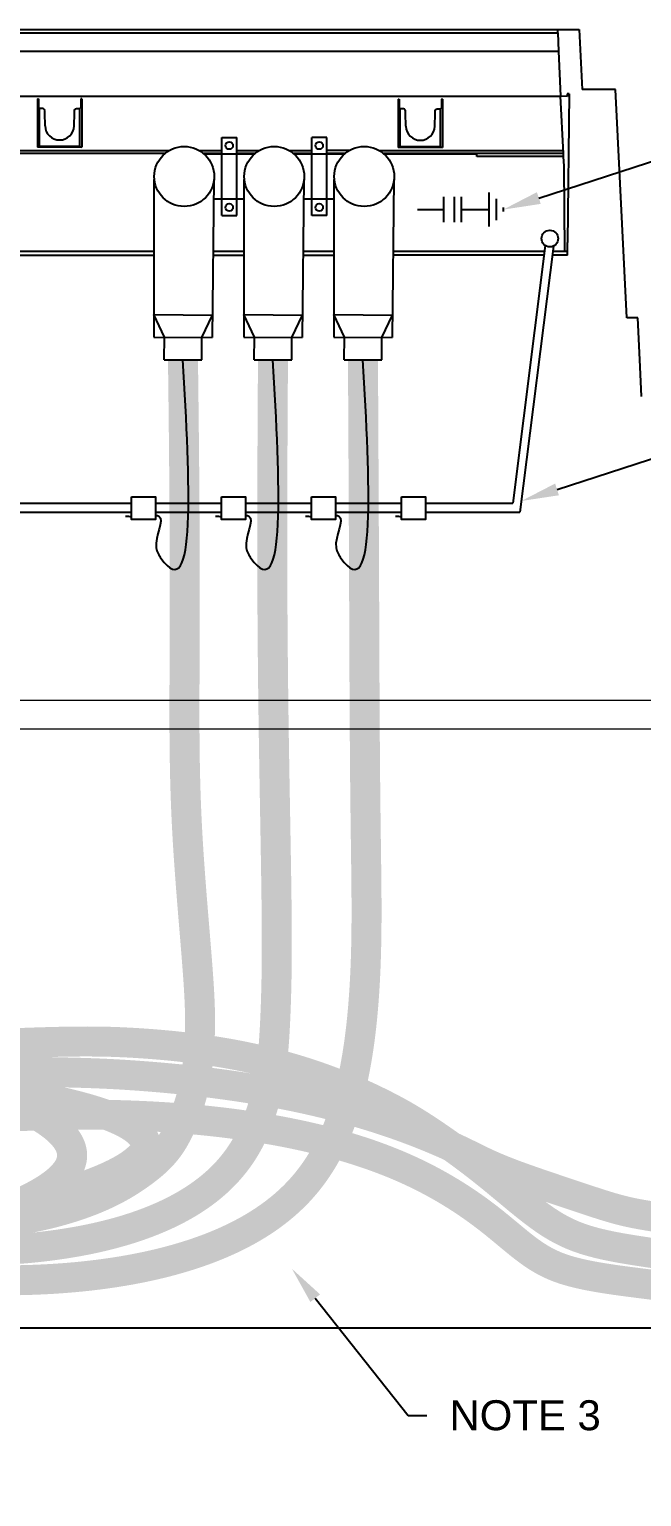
# Model space of a CAD drawing. Header units: feet. Extents: x -208 to 2089, y -974 to 342.
# Drawn here: x 1371.9 to 1412.7, y -569 to -471.1 of the extents above; entities that cross this region are included whole.
import ezdxf
from ezdxf import colors
from ezdxf.entities.mleader import LeaderData, LeaderLine
from ezdxf.math import Vec2, Vec3

# ---------------------------------------------------------------- set-up
doc = ezdxf.new("R2010")
doc.units = ezdxf.units.FT
doc.header["$MEASUREMENT"] = 0
for name, color, linetype in [('CABLE', 2, 'Continuous'), ('E-HVMV-EQUP', 91, 'Continuous'), ('EQUIPMENT', 6, 'Continuous'), ('TEXT', 1, 'Continuous')]:
    doc.layers.add(name, color=color, linetype=linetype)
doc.layers.add('CONDUIT', color=6, linetype='Continuous', lineweight=18)
doc.styles.add('NEI-A', font='arial.ttf', dxfattribs={"height": 0.1})

msp = doc.modelspace()

# ---------------------------------------------------------------- linework, layer by layer
at = {"layer": 'CABLE', "const_width": 2}
for points in [[(1382.13287, -493.12846), (1382.17745, -496.78899), (1382.2096, -499.99336), (1382.23115, -502.78394), (1382.24391, -505.20308), (1382.24969, -507.29312), (1382.25031, -509.09642), (1382.24759, -510.65534), (1382.24334, -512.01222), (1382.23911, -513.20574), (1382.23543, -514.25981), (1382.23256, -515.19469), (1382.23074, -516.03062), (1382.23025, -516.78784), (1382.23133, -517.4866), (1382.23426, -518.14714), (1382.23927, -518.7897), (1382.24665, -519.43121), (1382.25663, -520.07526), (1382.26947, -520.72214), (1382.28542, -521.37212), (1382.30474, -522.02548), (1382.32767, -522.68251), (1382.35448, -523.34348), (1382.38541, -524.00867), (1382.42062, -524.67827), (1382.45984, -525.35219), (1382.50269, -526.03021), (1382.54883, -526.71216), (1382.59787, -527.39783), (1382.64945, -528.08704), (1382.70321, -528.77959), (1382.75877, -529.47529), (1382.81566, -530.17296), (1382.87296, -530.86753), (1382.92966, -531.55292), (1382.98474, -532.22307), (1383.03716, -532.87191), (1383.08592, -533.49338), (1383.12999, -534.08142), (1383.16834, -534.62994), (1383.20019, -535.13482), (1383.22566, -535.59954), (1383.24511, -536.02953), (1383.25891, -536.43022), (1383.26741, -536.80701), (1383.27097, -537.16534), (1383.26996, -537.51061), (1383.26472, -537.84826), (1383.25553, -538.18277), (1383.2423, -538.51494), (1383.22484, -538.84464), (1383.20297, -539.17175), (1383.1765, -539.49613), (1383.14526, -539.81766), (1383.10906, -540.13621), (1383.06771, -540.45165), (1383.02103, -540.76385), (1382.96883, -541.07267), (1382.91095, -541.37801), (1382.84718, -541.67971), (1382.77735, -541.97766), (1382.70127, -542.27173), (1382.61877, -542.56179), (1382.52965, -542.8477), (1382.43399, -543.12907), (1382.33295, -543.40438), (1382.22793, -543.67184), (1382.12034, -543.92965), (1382.01159, -544.17604), (1381.90308, -544.4092), (1381.79623, -544.62736), (1381.69244, -544.82871), (1381.59275, -545.01212), (1381.4967, -545.17909), (1381.40348, -545.33176), (1381.31223, -545.47229), (1381.22215, -545.60282), (1381.1324, -545.7255), (1381.04215, -545.84248), (1380.95058, -545.95591), (1380.85665, -546.0678), (1380.75851, -546.17962), (1380.65412, -546.29271), (1380.54142, -546.40841), (1380.41836, -546.52805), (1380.28289, -546.65297), (1380.13297, -546.7845), (1379.96653, -546.92399), (1379.78211, -547.07224), (1379.58059, -547.22799), (1379.36344, -547.38943), (1379.13212, -547.55478), (1378.88809, -547.72223), (1378.63282, -547.88999), (1378.36777, -548.05627), (1378.09441, -548.21927), (1377.81398, -548.37749), (1377.52685, -548.5307), (1377.23319, -548.67892), (1376.93315, -548.82222), (1376.62689, -548.96065), (1376.31456, -549.09424), (1375.99632, -549.22307), (1375.67233, -549.34716), (1375.34275, -549.46658), (1375.00773, -549.58137), (1374.66742, -549.69158), (1374.32199, -549.79727), (1373.9716, -549.89848), (1373.61639, -549.99526), (1373.25653, -550.08766), (1372.89218, -550.17574), (1372.52348, -550.25954), (1372.1506, -550.33911), (1371.77369, -550.4145), (1371.39292, -550.48576), (1371.00843, -550.55295), (1370.62039, -550.61611)], [(1394.13287, -493.12846), (1394.13916, -494.29594), (1394.14468, -495.32433), (1394.14953, -496.2298), (1394.15378, -497.02853), (1394.15753, -497.7367), (1394.16086, -498.37048), (1394.16387, -498.94605), (1394.16665, -499.47957), (1394.16926, -499.98507), (1394.17174, -500.46795), (1394.1741, -500.93144), (1394.17637, -501.37877), (1394.17855, -501.81319), (1394.18066, -502.23794), (1394.18272, -502.65625), (1394.18475, -503.07136), (1394.18676, -503.48596), (1394.18875, -503.90061), (1394.19072, -504.31529), (1394.19267, -504.73002), (1394.1946, -505.14479), (1394.1965, -505.5596), (1394.19839, -505.97447), (1394.20025, -506.38938), (1394.20209, -506.80434), (1394.2039, -507.21935), (1394.20569, -507.63441), (1394.20746, -508.04952), (1394.2092, -508.46468), (1394.21093, -508.87989), (1394.21263, -509.29515), (1394.21432, -509.71046), (1394.21599, -510.12582), (1394.21764, -510.54122), (1394.21929, -510.95666), (1394.22093, -511.37213), (1394.22259, -511.78762), (1394.22426, -512.20313), (1394.22594, -512.61865), (1394.22765, -513.03417), (1394.2294, -513.44969), (1394.23118, -513.8652), (1394.23302, -514.28069), (1394.23491, -514.69615), (1394.23686, -515.11157), (1394.23888, -515.52695), (1394.24099, -515.94227), (1394.24318, -516.35754), (1394.24547, -516.77273), (1394.24786, -517.18785), (1394.25037, -517.60287), (1394.25299, -518.01781), (1394.25575, -518.43263), (1394.25864, -518.84735), (1394.26167, -519.26195), (1394.26485, -519.67641), (1394.2682, -520.09074), (1394.27171, -520.50493), (1394.2754, -520.91896), (1394.27927, -521.33283), (1394.28333, -521.74653), (1394.28759, -522.16004), (1394.29206, -522.57338), (1394.29674, -522.98651), (1394.30164, -523.39945), (1394.30672, -523.81219), (1394.31196, -524.22474), (1394.31731, -524.63711), (1394.32275, -525.0493), (1394.32824, -525.46134), (1394.33374, -525.87321), (1394.33922, -526.28494), (1394.34463, -526.69653), (1394.34986, -527.10802), (1394.35478, -527.51945), (1394.35926, -527.93088), (1394.36318, -528.34234), (1394.3664, -528.75387), (1394.36879, -529.16552), (1394.37024, -529.57733), (1394.3706, -529.98934), (1394.36975, -530.40161), (1394.36753, -530.81418), (1394.36382, -531.2271), (1394.35846, -531.64041), (1394.35132, -532.05417), (1394.34226, -532.46843), (1394.33114, -532.88322), (1394.31781, -533.2986), (1394.30213, -533.7146), (1394.28395, -534.13124), (1394.26312, -534.54857), (1394.23949, -534.96659), (1394.21291, -535.38536), (1394.18324, -535.80489), (1394.15033, -536.22521), (1394.11401, -536.64632), (1394.07405, -537.06805), (1394.03019, -537.4902), (1393.9822, -537.91258), (1393.92983, -538.33496), (1393.87282, -538.75717), (1393.81094, -539.17899), (1393.74392, -539.60022), (1393.67152, -540.02064), (1393.59342, -540.43992), (1393.50931, -540.85769), (1393.41888, -541.27361), (1393.32182, -541.68731), (1393.2178, -542.09843), (1393.10651, -542.50663), (1392.98764, -542.91154), (1392.86087, -543.3128), (1392.72588, -543.71007), (1392.58237, -544.10296), (1392.43, -544.49114), (1392.26847, -544.87423), (1392.09747, -545.25188), (1391.91666, -545.62373), (1391.72574, -545.98942), (1391.52442, -546.3486), (1391.31247, -546.70099), (1391.08973, -547.04633), (1390.856, -547.38435), (1390.6111, -547.7148), (1390.35484, -548.03739), (1390.08704, -548.35188), (1389.80751, -548.65799), (1389.51613, -548.95551), (1389.21307, -549.24442), (1388.89855, -549.52477), (1388.5728, -549.79658), (1388.23605, -550.05989), (1387.88852, -550.31475), (1387.53045, -550.56118), (1387.16206, -550.79921), (1386.7836, -551.02891), (1386.39536, -551.25035), (1385.99765, -551.46362), (1385.59078, -551.66883), (1385.17506, -551.86606), (1384.75081, -552.05542), (1384.31832, -552.23699), (1383.87792, -552.41088), (1383.4299, -552.57717), (1382.97459, -552.73597), (1382.51229, -552.88737), (1382.04331, -553.03147), (1381.56796, -553.16835), (1381.08656, -553.29812), (1380.5994, -553.42087), (1380.10681, -553.53669), (1379.60908, -553.64569), (1379.10654, -553.74795), (1378.59948, -553.84357), (1378.08823, -553.93265), (1377.57309, -554.01528), (1377.05437, -554.09156), (1376.53238, -554.16158), (1376.00743, -554.22544), (1375.47984, -554.28323), (1374.9499, -554.33505), (1374.41793, -554.38099), (1373.88424, -554.42115), (1373.34915, -554.45563), (1372.81295, -554.48451), (1372.27597, -554.5079), (1371.7385, -554.52589), (1371.20087, -554.53858), (1370.66338, -554.54605)], [(1388.13287, -493.12846), (1388.11088, -496.72293), (1388.0962, -499.88274), (1388.08806, -502.65847), (1388.0857, -505.10073), (1388.08836, -507.26012), (1388.09526, -509.18722), (1388.10565, -510.93264), (1388.11876, -512.54696), (1388.13389, -514.07246), (1388.15056, -515.51807), (1388.16836, -516.88438), (1388.18688, -518.17198), (1388.20571, -519.38148), (1388.22443, -520.51347), (1388.24263, -521.56855), (1388.25991, -522.54731), (1388.27592, -523.45191), (1388.2907, -524.29063), (1388.30432, -525.07336), (1388.31691, -525.80993), (1388.32855, -526.51021), (1388.33934, -527.18405), (1388.34938, -527.8413), (1388.35878, -528.49183), (1388.36754, -529.14382), (1388.37534, -529.79874), (1388.38176, -530.45642), (1388.38638, -531.11665), (1388.38878, -531.77926), (1388.38855, -532.44406), (1388.38528, -533.11085), (1388.37854, -533.77944), (1388.368, -534.44873), (1388.35368, -535.11391), (1388.33568, -535.76926), (1388.31409, -536.40905), (1388.28901, -537.02756), (1388.26054, -537.61906), (1388.22878, -538.17783), (1388.19383, -538.69814), (1388.15572, -539.17609), (1388.11428, -539.61502), (1388.06928, -540.0201), (1388.02049, -540.3965), (1387.96767, -540.74939), (1387.91059, -541.08392), (1387.84903, -541.40528), (1387.78274, -541.71862), (1387.71151, -542.02822), (1387.63514, -542.33483), (1387.55347, -542.6383), (1387.46632, -542.93848), (1387.37351, -543.23523), (1387.27485, -543.5284), (1387.17019, -543.81785), (1387.05933, -544.10342), (1386.94211, -544.38498), (1386.81836, -544.66239), (1386.68793, -544.93551), (1386.55066, -545.2042), (1386.40638, -545.46834), (1386.25494, -545.72778), (1386.09618, -545.98239), (1385.92994, -546.23203), (1385.7561, -546.47659), (1385.57464, -546.71603), (1385.38561, -546.95031), (1385.18904, -547.17941), (1384.98494, -547.40332), (1384.77336, -547.622), (1384.55433, -547.83542), (1384.32787, -548.04358), (1384.09403, -548.24644), (1383.85295, -548.44404), (1383.60476, -548.63643), (1383.34961, -548.82365), (1383.08765, -549.00573), (1382.81903, -549.18273), (1382.54388, -549.35468), (1382.26235, -549.52163), (1381.9746, -549.68361), (1381.68075, -549.84068), (1381.38098, -549.99287), (1381.07541, -550.14023), (1380.7642, -550.2828), (1380.44749, -550.42063), (1380.12543, -550.55376), (1379.79817, -550.68222), (1379.46585, -550.80608), (1379.12863, -550.92536), (1378.78664, -551.04011), (1378.44004, -551.15038), (1378.08897, -551.25621), (1377.73358, -551.35763), (1377.37402, -551.45471), (1377.01043, -551.54747), (1376.64296, -551.63596), (1376.27176, -551.72023), (1375.89697, -551.80031), (1375.51875, -551.87626), (1375.13723, -551.94812), (1374.75257, -552.01592), (1374.36491, -552.07971), (1373.97439, -552.13954), (1373.58118, -552.19544), (1373.18541, -552.24747), (1372.78722, -552.29566), (1372.38678, -552.34006), (1371.98422, -552.38071), (1371.57969, -552.41766), (1371.17334, -552.45094), (1370.76531, -552.48061)], [(1370.15128, -538.75919), (1370.90075, -538.72711), (1371.66423, -538.69787), (1372.4278, -538.67201), (1373.17754, -538.65008), (1373.89952, -538.63265), (1374.57982, -538.62025), (1375.20797, -538.61328), (1375.78726, -538.61153), (1376.32444, -538.61464), (1376.82624, -538.62223), (1377.29941, -538.63394), (1377.75069, -538.6494), (1378.18682, -538.66824), (1378.61454, -538.6901), (1379.03946, -538.71468), (1379.46261, -538.74193), (1379.88387, -538.77188), (1380.30315, -538.80456), (1380.72034, -538.83998), (1381.13532, -538.87818), (1381.54799, -538.91918), (1381.95824, -538.96299), (1382.36597, -539.00966), (1382.77108, -539.05919), (1383.17347, -539.1116), (1383.57307, -539.16692), (1383.96977, -539.22515), (1384.36349, -539.28633), (1384.75413, -539.35046), (1385.14159, -539.41757), (1385.52581, -539.48767), (1385.90677, -539.56075), (1386.28446, -539.63679), (1386.6589, -539.71577), (1387.03007, -539.79768), (1387.39798, -539.8825), (1387.76263, -539.97021), (1388.12403, -540.0608), (1388.48216, -540.15425), (1388.83707, -540.25053), (1389.18879, -540.3496), (1389.53735, -540.45145), (1389.88279, -540.55604), (1390.22514, -540.66333), (1390.56443, -540.77331), (1390.9007, -540.88594), (1391.23398, -541.00119), (1391.56431, -541.11903), (1391.89172, -541.23943), (1392.21624, -541.36236), (1392.53791, -541.48779), (1392.85677, -541.6157), (1393.17284, -541.74604), (1393.48616, -541.8788), (1393.79676, -542.01394), (1394.10468, -542.15144), (1394.40996, -542.29125), (1394.71262, -542.43336), (1395.0127, -542.57773), (1395.31024, -542.72433), (1395.60526, -542.87313), (1395.89781, -543.02411), (1396.18857, -543.17773), (1396.4808, -543.33641), (1396.77844, -543.50309), (1397.08541, -543.68069), (1397.40564, -543.87213), (1397.74304, -544.08035), (1398.10155, -544.30827), (1398.48509, -544.55882), (1398.89619, -544.83402), (1399.33181, -545.13229), (1399.78751, -545.45115), (1400.25888, -545.78812), (1400.74146, -546.14071), (1401.23084, -546.50646), (1401.72258, -546.88288), (1402.21224, -547.26748), (1402.69598, -547.65749), (1403.17223, -548.04898), (1403.64002, -548.43771), (1404.09837, -548.81944), (1404.54629, -549.18996), (1404.98282, -549.54501), (1405.40696, -549.88038), (1405.81775, -550.19182), (1406.2151, -550.47614), (1406.60251, -550.73427), (1406.98436, -550.96815), (1407.36505, -551.17974), (1407.74897, -551.37101), (1408.14052, -551.5439), (1408.54408, -551.70038), (1408.96405, -551.8424), (1409.40352, -551.97179), (1409.86033, -552.08987), (1410.33105, -552.19785), (1410.81222, -552.29692), (1411.30038, -552.38828), (1411.7921, -552.47313), (1412.28392, -552.55268), (1412.77239, -552.62811), (1413.25556, -552.7005), (1413.73752, -552.77041)], [(1370.75291, -540.62775), (1371.61708, -540.63339), (1372.45184, -540.64248), (1373.24979, -540.65453), (1374.00352, -540.66905), (1374.70563, -540.68554), (1375.35113, -540.70361), (1375.94465, -540.72318), (1376.49327, -540.74425), (1377.00403, -540.76684), (1377.48399, -540.79095), (1377.94022, -540.81659), (1378.37978, -540.84378), (1378.80972, -540.8725), (1379.23591, -540.90279), (1379.65953, -540.93463), (1380.08054, -540.96805), (1380.49892, -541.00303), (1380.91464, -541.03959), (1381.32769, -541.07773), (1381.73803, -541.11745), (1382.14565, -541.15877), (1382.55052, -541.20168), (1382.95267, -541.2462), (1383.35209, -541.29231), (1383.74882, -541.34004), (1384.14286, -541.38937), (1384.53424, -541.44032), (1384.92296, -541.49289), (1385.30905, -541.54707), (1385.69253, -541.60288), (1386.0734, -541.66032), (1386.45169, -541.71939), (1386.82741, -541.78009), (1387.20059, -541.84244), (1387.57123, -541.90642), (1387.93935, -541.97205), (1388.30497, -542.03932), (1388.66812, -542.10825), (1389.02879, -542.17884), (1389.38702, -542.25108), (1389.74281, -542.32498), (1390.09619, -542.40055), (1390.44718, -542.47779), (1390.79578, -542.5567), (1391.14201, -542.63729), (1391.4859, -542.71956), (1391.82746, -542.80351), (1392.1667, -542.88914), (1392.50365, -542.97647), (1392.83831, -543.06549), (1393.17071, -543.1562), (1393.50087, -543.24862), (1393.82879, -543.34274), (1394.15451, -543.43856), (1394.47802, -543.5361), (1394.79936, -543.63535), (1395.11854, -543.73631), (1395.43556, -543.839), (1395.75047, -543.94341), (1396.06325, -544.04955), (1396.37395, -544.15743), (1396.68256, -544.26703), (1396.98912, -544.37837), (1397.29363, -544.49146), (1397.59611, -544.60629), (1397.89658, -544.72287), (1398.19506, -544.8412), (1398.49156, -544.96128), (1398.7861, -545.08312), (1399.07869, -545.20673), (1399.36936, -545.3321), (1399.65812, -545.45924), (1399.94499, -545.58815), (1400.22998, -545.71884), (1400.51312, -545.85131), (1400.79441, -545.98556), (1401.07387, -546.1216), (1401.3527, -546.25962), (1401.63678, -546.4006), (1401.93316, -546.5457), (1402.2489, -546.69609), (1402.59106, -546.85294), (1402.96669, -547.01742), (1403.38286, -547.19069), (1403.84661, -547.37391), (1404.36176, -547.56755), (1404.91914, -547.76916), (1405.50633, -547.97559), (1406.11093, -548.1837), (1406.72052, -548.39033), (1407.32268, -548.59232), (1407.905, -548.78654), (1408.45507, -548.96981), (1408.96374, -549.13966), (1409.43492, -549.2962), (1409.87581, -549.4402), (1410.29358, -549.57245), (1410.69543, -549.69373), (1411.08852, -549.8048), (1411.48005, -549.90644), (1411.87721, -549.99944), (1412.28676, -550.08482), (1412.71387, -550.16462), (1413.1633, -550.24113), (1413.63979, -550.31665), (1414.1481, -550.39347)], [(1370.82306, -549.58613), (1371.17503, -549.50714), (1371.52208, -549.42683), (1371.86406, -549.34522), (1372.2008, -549.26239), (1372.53216, -549.17836), (1372.85798, -549.0932), (1373.17809, -549.00696), (1373.49234, -548.91967), (1373.80059, -548.83141), (1374.10265, -548.7422), (1374.39839, -548.65211), (1374.68765, -548.56118), (1374.97026, -548.46947), (1375.24607, -548.37702), (1375.51493, -548.28388), (1375.77667, -548.19011), (1376.03114, -548.09574), (1376.27819, -548.00084), (1376.51765, -547.90546), (1376.74937, -547.80963), (1376.97319, -547.71342), (1377.18896, -547.61687), (1377.39652, -547.52003), (1377.5957, -547.42296), (1377.78637, -547.32569), (1377.96835, -547.22829), (1378.14149, -547.1308), (1378.30563, -547.03327), (1378.46063, -546.93575), (1378.60631, -546.8383), (1378.74254, -546.74107), (1378.86918, -546.64472), (1378.98614, -546.55), (1379.0933, -546.45769), (1379.19055, -546.36855), (1379.27779, -546.28333), (1379.35489, -546.20281), (1379.42175, -546.12775), (1379.47844, -546.05865), (1379.52575, -545.99501), (1379.56465, -545.93608), (1379.59611, -545.88108), (1379.6211, -545.82927), (1379.64059, -545.77988), (1379.65554, -545.73214), (1379.66694, -545.68531), (1379.67549, -545.63863), (1379.68086, -545.5914), (1379.68244, -545.54296), (1379.67963, -545.49261), (1379.67185, -545.43967), (1379.65849, -545.38347), (1379.63895, -545.32333), (1379.61264, -545.25856), (1379.57903, -545.18871), (1379.53784, -545.11431), (1379.48887, -545.03609), (1379.43191, -544.9548), (1379.36676, -544.87119), (1379.29322, -544.786), (1379.21107, -544.69998), (1379.12011, -544.61387), (1379.0202, -544.52831), (1378.91139, -544.44341), (1378.79378, -544.35919), (1378.6675, -544.27565), (1378.53266, -544.19281), (1378.38936, -544.11068), (1378.23773, -544.02925), (1378.07786, -543.94855), (1377.90988, -543.86858), (1377.73389, -543.78935), (1377.55002, -543.71086), (1377.35836, -543.63313), (1377.15903, -543.55617), (1376.95214, -543.47997), (1376.73781, -543.40456), (1376.51615, -543.32994), (1376.28727, -543.25612), (1376.05127, -543.18311), (1375.80828, -543.11091), (1375.55841, -543.03954), (1375.30176, -542.969), (1375.03846, -542.8993), (1374.7686, -542.83045), (1374.4923, -542.76246), (1374.20968, -542.69535), (1373.92085, -542.6291), (1373.62592, -542.56374), (1373.32499, -542.49928), (1373.01819, -542.43572), (1372.70563, -542.37307), (1372.38741, -542.31134), (1372.06365, -542.25054), (1371.73446, -542.19067), (1371.39995, -542.13175), (1371.06024, -542.07379), (1370.71544, -542.01679)], [(1370.74024, -549.59824), (1370.99394, -549.49214), (1371.24064, -549.38498), (1371.48019, -549.27681), (1371.71245, -549.16765), (1371.93728, -549.05756), (1372.15452, -548.94659), (1372.36403, -548.83476), (1372.56566, -548.72214), (1372.75926, -548.60875), (1372.9447, -548.49465), (1373.12181, -548.37987), (1373.29046, -548.26447), (1373.45049, -548.14848), (1373.60176, -548.03194), (1373.74412, -547.91491), (1373.87744, -547.79742), (1374.00159, -547.67951), (1374.11645, -547.56123), (1374.22192, -547.44262), (1374.31787, -547.32371), (1374.4042, -547.20455), (1374.48078, -547.08518), (1374.54752, -546.96564), (1374.60431, -546.84597), (1374.65118, -546.7262), (1374.6882, -546.60636), (1374.7154, -546.48647), (1374.73285, -546.36657), (1374.74061, -546.24668), (1374.73871, -546.12683), (1374.72722, -546.00705), (1374.7062, -545.88738), (1374.67575, -545.76782), (1374.63598, -545.64842), (1374.58698, -545.52918), (1374.52889, -545.41015), (1374.46178, -545.29133), (1374.38579, -545.17276), (1374.30101, -545.05446), (1374.20756, -544.93646), (1374.10553, -544.81878), (1373.99504, -544.70144), (1373.8762, -544.58447), (1373.74911, -544.46789), (1373.61388, -544.35174), (1373.47062, -544.23602), (1373.31944, -544.12077), (1373.16044, -544.00602), (1372.99373, -543.89177), (1372.81942, -543.77807), (1372.63762, -543.66494), (1372.44844, -543.55239), (1372.25198, -543.44046), (1372.04834, -543.32917), (1371.83765, -543.21854), (1371.62, -543.1086), (1371.39551, -542.99937), (1371.16428, -542.89088), (1370.92641, -542.78315), (1370.68203, -542.67621)], [(1370.48828, -543.63269), (1371.04534, -543.60349), (1371.60501, -543.57757), (1372.16709, -543.55498), (1372.73134, -543.53578), (1373.29755, -543.52001), (1373.86548, -543.50773), (1374.43493, -543.49899), (1375.00565, -543.49384), (1375.57744, -543.49232), (1376.15007, -543.4945), (1376.7233, -543.50042), (1377.29693, -543.51014), (1377.87073, -543.5237), (1378.44447, -543.54115), (1379.01793, -543.56255), (1379.59089, -543.58795), (1380.16312, -543.6174), (1380.7344, -543.65095), (1381.30451, -543.68865), (1381.87322, -543.73056), (1382.44032, -543.77672), (1383.00557, -543.82718), (1383.56876, -543.882), (1384.12965, -543.94123), (1384.68804, -544.00491), (1385.24368, -544.07311), (1385.79637, -544.14587), (1386.34588, -544.22324), (1386.89198, -544.30527), (1387.43445, -544.39202), (1387.97307, -544.48353), (1388.50762, -544.57986), (1389.03786, -544.68106), (1389.56359, -544.78717), (1390.08457, -544.89826), (1390.60058, -545.01437), (1391.11139, -545.13555), (1391.61679, -545.26185), (1392.11656, -545.39333), (1392.61046, -545.53004), (1393.09828, -545.67202), (1393.5798, -545.81932), (1394.05487, -545.97197), (1394.52336, -546.12997), (1394.98511, -546.29335), (1395.44, -546.46211), (1395.88788, -546.63627), (1396.32861, -546.81585), (1396.76206, -547.00085), (1397.18811, -547.19128), (1397.60686, -547.38705), (1398.01842, -547.58806), (1398.42292, -547.79421), (1398.82048, -548.0054), (1399.21121, -548.22152), (1399.59525, -548.44248), (1399.9727, -548.66818), (1400.34371, -548.8985), (1400.70843, -549.13333), (1401.06705, -549.37255), (1401.41972, -549.61603), (1401.76663, -549.86364), (1402.10794, -550.11527), (1402.44383, -550.37079), (1402.77448, -550.63007), (1403.10002, -550.89259), (1403.42046, -551.15618), (1403.73578, -551.4183), (1404.04596, -551.67636), (1404.35098, -551.92782), (1404.65082, -552.17011), (1404.94545, -552.40066), (1405.23485, -552.61692), (1405.51944, -552.81692), (1405.80138, -553.00106), (1406.08327, -553.17035), (1406.36771, -553.32579), (1406.65729, -553.46839), (1406.95463, -553.59914), (1407.26231, -553.71907), (1407.58293, -553.82915), (1407.91801, -553.93033), (1408.26461, -554.02317), (1408.61873, -554.10817), (1408.97634, -554.18582), (1409.33344, -554.25662), (1409.68601, -554.32106), (1410.03003, -554.37964), (1410.36148, -554.43285), (1410.67792, -554.48129), (1410.98319, -554.52593), (1411.2827, -554.56787), (1411.58186, -554.60819), (1411.8861, -554.64796), (1412.2008, -554.68828), (1412.5314, -554.73023), (1412.8833, -554.77489), (1413.26095, -554.82302), (1413.66496, -554.87407), (1414.095, -554.92719)]]:
    msp.add_lwpolyline(points, dxfattribs=at)
at = {"layer": 'CONDUIT'}
msp.add_lwpolyline([(1310.88299, -515.84249), (1415.45543, -515.84249), (1415.45543, -517.77948), (1310.88299, -517.77948)], close=True, dxfattribs=at)
at = {"layer": 'E-HVMV-EQUP'}
for p, q in [((1399.50471, -482.25218), (1399.50471, -483.95423)), ((1400.21517, -482.25218), (1400.21517, -483.95423)), ((1400.68881, -482.25218), (1400.68881, -483.95423)), ((1402.53212, -481.96646), (1402.53212, -484.23994)), ((1403.00576, -482.39274), (1403.00576, -483.81367)), ((1397.76551, -483.1032), (1399.50471, -483.1032)), ((1400.68881, -483.1032), (1402.53212, -483.1032)), ((1403.4794, -482.96111), (1403.4794, -483.2453))]:
    msp.add_line(p, q, dxfattribs=at)
at = {"layer": 'EQUIPMENT'}
for p, q in [((1317.82971, -471.0819), (1408.5492, -471.0819)), ((1319.253, -471.31543), (1407.12592, -471.31543)), ((1407.1259, -471.31515), (1407.1259, -471.0819)), ((1407.1259, -471.31515), (1407.17267, -472.52871)), ((1408.5492, -471.0819), (1408.73596, -475.09528)), ((1319.20644, -472.52438), (1407.17272, -472.52983)), ((1407.17267, -472.52871), (1407.31239, -475.53882)), ((1319.06651, -475.53882), (1407.31239, -475.53882)), ((1372.4222, -475.72545), (1372.42192, -478.94556)), ((1372.4222, -475.72545), (1372.4922, -475.72517)), ((1372.4922, -475.72517), (1372.4922, -476.28519)), ((1375.31498, -475.72517), (1375.31498, -476.28519)), ((1375.38498, -475.72545), (1375.31498, -475.72517)), ((1375.38498, -475.72545), (1375.38498, -478.94556)), ((1396.47602, -475.74869), (1396.47575, -478.9688)), ((1396.47602, -475.74869), (1396.54602, -475.74841)), ((1396.54602, -475.74841), (1396.54602, -476.30843)), ((1399.36881, -475.74841), (1399.36881, -476.30843)), ((1399.43881, -475.74869), (1399.36881, -475.74841)), ((1399.43881, -475.74869), (1399.43881, -478.9688)), ((1407.49916, -479.36572), (1407.31239, -475.53882)), ((1407.75593, -475.56206), (1407.31239, -475.53882)), ((1407.87269, -475.37557), (1407.75593, -475.37557)), ((1407.75593, -475.37557), (1407.75593, -475.56206)), ((1407.87269, -475.37557), (1407.77917, -485.29241)), ((1410.97604, -475.09556), (1408.73596, -475.09528)), ((1411.72283, -490.33259), (1410.97604, -475.09556)), ((1372.4922, -476.28519), (1372.56192, -476.35519)), ((1372.77193, -476.35519), (1372.56192, -476.35519)), ((1372.5622, -476.37871), (1372.56192, -476.35519)), ((1372.56193, -478.8988), (1372.5622, -476.37871)), ((1372.84193, -476.37843), (1372.77193, -476.35519)), ((1372.88841, -476.42519), (1372.84193, -476.37843)), ((1372.91193, -476.49519), (1372.88841, -476.42519)), ((1372.91193, -476.68168), (1372.91193, -476.49519)), ((1372.93517, -477.52171), (1372.91193, -476.68168)), ((1374.872, -477.52171), (1374.89525, -476.68168)), ((1374.89525, -476.49519), (1374.91877, -476.42519)), ((1374.89525, -476.68168), (1374.89525, -476.49519)), ((1374.91877, -476.42519), (1374.96525, -476.37843)), ((1374.96525, -476.37843), (1375.03525, -476.35519)), ((1375.03525, -476.35519), (1375.24526, -476.35519)), ((1375.24498, -476.37871), (1375.24526, -476.35519)), ((1375.24498, -478.8988), (1375.24498, -476.37871)), ((1375.31498, -476.28519), (1375.24526, -476.35519)), ((1396.54602, -476.30843), (1396.61575, -476.37843)), ((1396.82575, -476.37843), (1396.61575, -476.37843)), ((1396.61603, -476.40195), (1396.61575, -476.37843)), ((1396.61575, -478.92204), (1396.61603, -476.40195)), ((1396.89576, -476.40167), (1396.82575, -476.37843)), ((1396.94224, -476.44843), (1396.89576, -476.40167)), ((1396.96576, -476.51843), (1396.94224, -476.44843)), ((1396.96576, -476.70492), (1396.96576, -476.51843)), ((1396.989, -477.54495), (1396.96576, -476.70492)), ((1398.92583, -477.54495), (1398.94907, -476.70492)), ((1398.94907, -476.51843), (1398.97259, -476.44843)), ((1398.94907, -476.70492), (1398.94907, -476.51843)), ((1398.97259, -476.44843), (1399.01907, -476.40167)), ((1399.01907, -476.40167), (1399.08907, -476.37843)), ((1399.08907, -476.37843), (1399.29908, -476.37843)), ((1399.2988, -476.40195), (1399.29908, -476.37843)), ((1399.2988, -478.92204), (1399.2988, -476.40195)), ((1399.36881, -476.30843), (1399.29908, -476.37843)), ((1384.71687, -483.49888), (1384.71687, -478.29888)), ((1384.71687, -478.29888), (1385.71687, -478.29888)), ((1385.71687, -483.49888), (1385.71687, -478.29888)), ((1391.71687, -478.29888), (1390.71687, -478.29888)), ((1390.71687, -483.49888), (1390.71687, -478.29888)), ((1391.71687, -483.49888), (1391.71687, -478.29888)), ((1367.18175, -479.15571), (1381.23639, -479.15571)), ((1380.93258, -479.36572), (1367.47507, -479.36572)), ((1372.56193, -478.8988), (1372.42192, -478.94556)), ((1375.38498, -478.94556), (1372.42192, -478.94556)), ((1375.24498, -478.8988), (1372.56193, -478.8988)), ((1375.24498, -478.8988), (1375.38498, -478.94556)), ((1383.19735, -479.15571), (1384.71687, -479.15571)), ((1384.71687, -479.36572), (1383.50115, -479.36572)), ((1385.71687, -479.15571), (1387.23639, -479.15571)), ((1386.93258, -479.36572), (1385.71687, -479.36572)), ((1389.19735, -479.15571), (1390.71687, -479.15571)), ((1390.71687, -479.36572), (1389.50115, -479.36572)), ((1393.23639, -479.15571), (1391.71687, -479.15571)), ((1392.93258, -479.36572), (1391.71687, -479.36572)), ((1395.18876, -479.15571), (1407.5224, -479.15571)), ((1407.5224, -479.36572), (1395.46059, -479.36572)), ((1396.61575, -478.92204), (1396.47575, -478.9688)), ((1399.43881, -478.9688), (1396.47575, -478.9688)), ((1399.2988, -478.92204), (1396.61575, -478.92204)), ((1399.2988, -478.92204), (1399.43881, -478.9688)), ((1407.49916, -479.57572), (1401.71662, -479.57572)), ((1407.49747, -479.57572), (1407.49916, -479.36572)), ((1407.54592, -480.20547), (1407.49747, -479.57572)), ((1407.5924, -485.87567), (1407.54592, -480.20547)), ((1380.19362, -481.10889), (1380.19362, -491.60889)), ((1384.19362, -481.10889), (1384.08726, -491.64819)), ((1386.19362, -481.10889), (1386.19362, -491.60889)), ((1390.19362, -481.10889), (1390.08726, -491.64819)), ((1392.19362, -481.10889), (1392.19362, -491.60889)), ((1396.19362, -481.10889), (1396.08726, -491.64819)), ((1384.71687, -483.49888), (1385.71687, -483.49888)), ((1391.71687, -483.49888), (1390.71687, -483.49888)), ((1406.28701, -485.50162), (1404.12801, -502.69365)), ((1406.82718, -485.54059), (1404.59674, -503.30148)), ((1407.77955, -486.1557), (1407.77917, -485.29241)), ((1368.10092, -485.87567), (1380.19362, -485.87567)), ((1380.19362, -486.16252), (1368.1262, -486.16517)), ((1386.19362, -486.16252), (1384.14261, -486.16342)), ((1384.14552, -485.87567), (1386.19362, -485.87567)), ((1392.19362, -486.15989), (1390.14264, -486.16079)), ((1390.14552, -485.87567), (1392.19362, -485.87567)), ((1406.20478, -486.15639), (1396.14265, -486.15817)), ((1396.15012, -485.87567), (1406.24004, -485.87567)), ((1406.20478, -486.15639), (1402.14267, -486.15817)), ((1407.77955, -486.1557), (1406.74988, -486.15615)), ((1406.7851, -485.87567), (1407.77942, -485.87567)), ((1380.19362, -490.10889), (1384.1024, -490.14834)), ((1380.89814, -491.616), (1380.19362, -490.10889)), ((1383.39788, -491.64123), (1384.1024, -490.14834)), ((1386.19362, -490.10889), (1390.1024, -490.14834)), ((1386.89814, -491.616), (1386.19362, -490.10889)), ((1389.39788, -491.64123), (1390.1024, -490.14834)), ((1392.19362, -490.10889), (1396.1024, -490.14834)), ((1392.89814, -491.616), (1392.19362, -490.10889)), ((1395.39788, -491.64123), (1396.1024, -490.14834)), ((1412.46934, -490.33259), (1411.72283, -490.33259)), ((1412.60934, -493.59947), (1412.46934, -490.33259)), ((1380.19362, -491.60889), (1384.08726, -491.64819)), ((1380.88287, -493.12846), (1380.89814, -491.616)), ((1383.38287, -493.12846), (1383.39788, -491.64123)), ((1386.19362, -491.60889), (1390.08726, -491.64819)), ((1386.88287, -493.12846), (1386.89814, -491.616)), ((1389.38287, -493.12846), (1389.39788, -491.64123)), ((1392.19362, -491.60889), (1396.08726, -491.64819)), ((1392.88287, -493.12846), (1392.89814, -491.616)), ((1395.38287, -493.12846), (1395.39788, -491.64123)), ((1380.88287, -493.12846), (1383.38287, -493.12846)), ((1386.88287, -493.12846), (1389.38287, -493.12846)), ((1392.88287, -493.12846), (1395.38287, -493.12846)), ((1412.71164, -495.58233), (1412.60934, -493.59947)), ((1370.29596, -502.69365), (1378.69926, -502.69365)), ((1380.30014, -502.69365), (1384.69926, -502.69365)), ((1386.30014, -502.69365), (1390.69926, -502.69365)), ((1392.30014, -502.69365), (1396.69926, -502.69365)), ((1398.30014, -502.69365), (1404.12801, -502.69365)), ((1370.29596, -503.30148), (1378.69926, -503.30148)), ((1380.30014, -503.30148), (1384.69926, -503.30148)), ((1386.30014, -503.30148), (1390.69926, -503.30148)), ((1392.30014, -503.30148), (1396.69926, -503.30148)), ((1398.30014, -503.30148), (1404.59674, -503.30148)), ((1291.31445, -557.70778), (1435.06445, -557.70778))]:
    msp.add_line(p, q, dxfattribs=at)
for points in [[(1386.89399, -479.39888), (1383.53974, -479.39888)], [(1392.89399, -479.39888), (1389.53974, -479.39888)], [(1401.71687, -479.57601), (1401.71687, -479.39888), (1395.50912, -479.39888)], [(1384.20173, -482.39888), (1386.21687, -482.39888)], [(1390.20173, -482.39888), (1392.21687, -482.39888)]]:
    msp.add_lwpolyline(points, dxfattribs=at)
for points in [[(1378.69926, -502.27637), (1380.30014, -502.27637), (1380.30014, -503.79103), (1378.69926, -503.79103)], [(1384.69926, -502.27637), (1386.30014, -502.27637), (1386.30014, -503.79103), (1384.69926, -503.79103)], [(1390.69926, -502.27637), (1392.30014, -502.27637), (1392.30014, -503.79103), (1390.69926, -503.79103)], [(1396.69926, -502.27637), (1398.30014, -502.27637), (1398.30014, -503.79103), (1396.69926, -503.79103)]]:
    msp.add_lwpolyline(points, close=True, dxfattribs=at)
for centre, radius in [((1385.21687, -478.83701), 0.25), ((1391.21687, -478.83701), 0.25), ((1382.21687, -480.89888), 2), ((1388.21687, -480.89888), 2), ((1394.21687, -480.89888), 2), ((1385.21687, -482.96076), 0.25), ((1391.21687, -482.96076), 0.25), ((1406.59168, -485.04175), 0.55163)]:
    msp.add_circle(centre, radius, dxfattribs=at)
for centre in [(1373.90359, -477.4944), (1397.95742, -477.51764)]:
    msp.add_arc(centre, 0.9688, 181.615638, 358.3677953, dxfattribs=at)
for points in [[(1380.30014, -503.49996), (1380.39169, -503.50652), (1381.01918, -503.64851), (1379.97927, -505.31193), (1383.07046, -510.1569), (1382.58858, -501.40497), (1382.13287, -493.12846)], [(1386.30014, -503.49996), (1386.39169, -503.50652), (1387.01918, -503.64851), (1385.97927, -505.31193), (1389.07046, -510.1569), (1388.58858, -501.40497), (1388.13287, -493.12846)], [(1392.30014, -503.49996), (1392.39169, -503.50652), (1393.01918, -503.64851), (1391.97927, -505.31193), (1395.07046, -510.1569), (1394.58858, -501.40497), (1394.13287, -493.12846)]]:
    msp.add_open_spline(points, degree=3, knots=[1.92478552, 1.92478552, 1.92478552, 1.92478552, 2.22430804, 4.34550598, 5.11052586, 18.42842856, 18.42842856, 18.42842856, 18.42842856], dxfattribs=at)
for points in [[(1378.30096, -503.55884), (1378.43255, -503.5663), (1378.56414, -503.57376), (1378.69926, -503.57843)], [(1384.30096, -503.55884), (1384.43255, -503.5663), (1384.56414, -503.57376), (1384.69926, -503.57843)], [(1390.30096, -503.55884), (1390.43255, -503.5663), (1390.56414, -503.57376), (1390.69926, -503.57843)], [(1396.30096, -503.55884), (1396.43255, -503.5663), (1396.56414, -503.57376), (1396.69926, -503.57843)]]:
    msp.add_open_spline(points, degree=3, dxfattribs=at)

# ---------------------------------------------------------------- leaders
at = {"layer": 'TEXT'}
ml = msp.add_multileader_mtext('Standard', dxfattribs=at)
ml.set_content('SURGE ARRESTER', color=256, style='NEI-A')
ml.set_leader_properties()
ml.build(insert=Vec2(0, 0))
ml.multileader.update_dxf_attribs({"dogleg_length": 0.0625, "arrow_head_size": 2.5, "scale": 20})
ctx = ml.context
ctx.base_point, ctx.scale, ctx.char_height, ctx.arrow_head_size, ctx.landing_gap_size, ctx.plane_origin = Vec3(1420.95189, -477.83792), 20, 2, 2.5, 1.5, Vec3(1346.86387, -539.66883)
notes = []
notes.append((ctx, [(0, (1, 1, 0), (1419.70189, -477.83792), (1, 0), 1.25, [(0, [(1403.4794, -483.11023)], 0, [])])]))
ctx.mtext.insert, ctx.mtext.line_spacing_factor, ctx.mtext.flow_direction = Vec3(1422.45189, -476.82087), 0.9, 5
ml = msp.add_multileader_mtext('Standard', dxfattribs=at)
ml.set_content('7#8 COPPER CLAD STEEL STRANDED GROUND RING', color=256, style='NEI-A')
ml.set_leader_properties()
ml.build(insert=Vec2(0, 0))
ml.multileader.update_dxf_attribs({"dogleg_length": 0.0625, "arrow_head_size": 2.14436, "scale": 20})
ctx = ml.context
ctx.base_point, ctx.scale, ctx.char_height, ctx.arrow_head_size, ctx.landing_gap_size, ctx.plane_origin = Vec3(1079.78061, -491.31979), 20, 2, 2.14436, 1.28662, Vec3(1032.74096, -533.77717)
notes.append((ctx, [(0, (1, 1, 0), (1078.70843, -491.31979), (1, 0), 1.07218, [(0, [(1072.34055, -502.99793)], 0, [])])]))
ctx.mtext.insert, ctx.mtext.width, ctx.mtext.defined_height, ctx.mtext.line_spacing_factor, ctx.mtext.flow_direction = Vec3(1081.06723, -490.30274), 25.6320738, 4.77359, 0.9, 5
ml = msp.add_multileader_mtext('Standard', dxfattribs=at)
ml.set_content('(TYP.) 10\' BY 3/4" GROUND ROD CONNECTION', color=256, style='NEI-A')
ml.set_leader_properties()
ml.build(insert=Vec2(0, 0))
ml.multileader.update_dxf_attribs({"dogleg_length": 0.0625, "arrow_head_size": 2.14436, "scale": 20})
ctx = ml.context
ctx.base_point, ctx.scale, ctx.char_height, ctx.arrow_head_size, ctx.landing_gap_size, ctx.plane_origin = Vec3(1001.23514, -495.93438), 20, 2, 2.14436, 1.28662, Vec3(952.98743, -534.09883)
notes.append((ctx, [(0, (1, 1, 0), (1000.16296, -495.93438), (1, 0), 1.07218, [(0, [(992.58701, -503.31959)], 0, [])])]))
ctx.mtext.insert, ctx.mtext.width, ctx.mtext.defined_height, ctx.mtext.line_spacing_factor, ctx.mtext.flow_direction = Vec3(1002.52175, -494.91733), 23.5393744, 4.59906, 0.9, 5
ml = msp.add_multileader_mtext('Standard', dxfattribs=at)
ml.set_content('"TEE" GROUND\\PCONNECTOR', color=256, style='NEI-A')
ml.set_leader_properties()
ml.build(insert=Vec2(0, 0))
ml.multileader.update_dxf_attribs({"dogleg_length": 0.0625, "arrow_head_size": 2.14436, "scale": 20})
ctx = ml.context
ctx.base_point, ctx.scale, ctx.char_height, ctx.arrow_head_size, ctx.landing_gap_size, ctx.plane_origin = Vec3(1035.42263, -495.93438), 20, 2, 2.14436, 1.28662, Vec3(987.17493, -534.09883)
notes.append((ctx, [(0, (1, 1, 0), (1034.35045, -495.93438), (1, 0), 1.07218, [(0, [(1026.77451, -503.31959)], 0, [])])]))
ctx.mtext.insert, ctx.mtext.width, ctx.mtext.defined_height, ctx.mtext.line_spacing_factor, ctx.mtext.flow_direction = Vec3(1036.70925, -494.91733), 17.4900693, 4.59906, 0.9, 5
ml = msp.add_multileader_mtext('Standard', dxfattribs=at)
ml.set_content('JUNCTION BOX\\PGROUND BUS\\P(SEE PLAN VIEW\\PFOR ADDITIONAL \\PCONNECTIONS TO\\PGROUND BUS)', color=256, style='NEI-A')
ml.set_leader_properties()
ml.build(insert=Vec2(0, 0))
ml.multileader.update_dxf_attribs({"dogleg_length": 0.0625, "arrow_head_size": 2.5, "scale": 20})
ctx = ml.context
ctx.base_point, ctx.scale, ctx.char_height, ctx.arrow_head_size, ctx.landing_gap_size, ctx.plane_origin = Vec3(1420.95189, -497.68283), 20, 2, 2.5, 1.5, Vec3(1346.86387, -559.51374)
notes.append((ctx, [(0, (1, 1, 0), (1419.70189, -497.68283), (1, 0), 1.25, [(0, [(1404.69115, -502.54977)], 0, [])])]))
ctx.mtext.insert, ctx.mtext.line_spacing_factor, ctx.mtext.flow_direction = Vec3(1422.45189, -496.38883), 0.9, 5
ml = msp.add_multileader_mtext('Standard', dxfattribs=at)
ml.set_content('POWER CABLE (TYP.)', color=256, style='NEI-A')
ml.set_leader_properties()
ml.build(insert=Vec2(0, 0))
ml.multileader.update_dxf_attribs({"dogleg_length": 0.0625, "arrow_head_size": 2.14436, "scale": 20})
ctx = ml.context
ctx.base_point, ctx.scale, ctx.char_height, ctx.arrow_head_size, ctx.landing_gap_size, ctx.plane_origin = Vec3(1074.80747, -519.94717), 20, 2, 2.14436, 1.28662, Vec3(1027.76782, -557.03664)
notes.append((ctx, [(0, (1, 1, 0), (1073.73529, -519.94717), (1, 0), 1.07218, [(0, [(1067.36741, -534.24263)], 0, [])])]))
ctx.mtext.insert, ctx.mtext.width, ctx.mtext.defined_height, ctx.mtext.line_spacing_factor, ctx.mtext.flow_direction = Vec3(1076.09409, -518.65317), 17.1506188, 4.59906, 0.9, 5
ml = msp.add_multileader_mtext('Standard', dxfattribs=at)
ml.set_content('{\\H1.08333x;2 POS. 35kV 600 A,P JUNCTION INSERT SEE DETAIL 1.}', color=256, style='NEI-A')
ml.set_leader_properties()
ml.build(insert=Vec2(0, 0))
ml.multileader.update_dxf_attribs({"dogleg_length": 0.0625, "arrow_head_size": 2.5, "scale": 20})
ctx = ml.context
ctx.base_point, ctx.scale, ctx.char_height, ctx.arrow_head_size, ctx.landing_gap_size, ctx.plane_origin = Vec3(840.08622, -584.15422), 20, 2, 2.5, 1.5, Vec3(795.9645, -563.82487)
notes.append((ctx, [(0, (1, 1, 0), (838.83622, -584.15422), (1, 0), 1.25, [(0, [(815.23018, -531.62117)], 0, [])])]))
ctx.mtext.insert, ctx.mtext.width, ctx.mtext.line_spacing_factor, ctx.mtext.flow_direction = Vec3(841.58622, -583.13575), 32.8297529, 0.9, 5
ml = msp.add_multileader_mtext('Standard', dxfattribs=at)
ml.set_content('NOTE 3', color=256, style='NEI-A')
ml.set_leader_properties()
ml.build(insert=Vec2(0, 0))
ml.multileader.update_dxf_attribs({"dogleg_length": 0.0625, "arrow_head_size": 2.5, "scale": 20})
ctx = ml.context
ctx.base_point, ctx.scale, ctx.char_height, ctx.arrow_head_size, ctx.landing_gap_size, ctx.plane_origin = Vec3(1398.39826, -563.56571), 20, 2, 2.5, 1.5, Vec3(1331.57176, -632.67244)
notes.append((ctx, [(0, (1, 1, 0), (1397.14826, -563.56571), (1, 0), 1.25, [(0, [(1389.3987, -553.7794)], 0, [])])]))
ctx.mtext.insert, ctx.mtext.line_spacing_factor, ctx.mtext.flow_direction = Vec3(1399.89826, -562.54797), 0.9, 5
for ctx, leaders in notes:
    for number, flags, end, landing, length, lines in leaders:
        leader = LeaderData()
        leader.index, (leader.has_last_leader_line, leader.has_dogleg_vector, leader.attachment_direction) = number, flags
        leader.last_leader_point, leader.dogleg_vector, leader.dogleg_length = Vec3(end), Vec3(landing), length
        for number, points, colour, breaks in lines:
            line = LeaderLine()
            line.index, line.vertices, line.color, line.breaks = number, Vec3.list(points), colors.encode_raw_color(colour), breaks
            leader.lines.append(line)
        ctx.leaders.append(leader)

doc.saveas('drawing.dxf')
